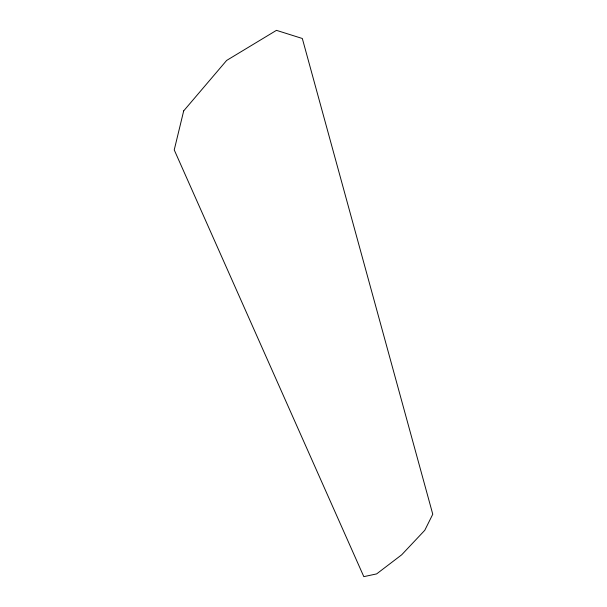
<?xml version="1.0" encoding="UTF-8"?>
<svg xmlns="http://www.w3.org/2000/svg" width="607" height="607" viewBox="0 0 607 607"><rect width="100%" height="100%" fill="white"/><g stroke="black" fill="none" stroke-linecap="round" stroke-linejoin="round"><path stroke-width="0.91" d="M183.693 110.876L174.232 149.914L363.821 576.65L376.628 573.903L401.697 554.798L424.771 530.306L432.768 514.243L302.324 38.491L276.458 30.35L226.639 60.442L183.693 110.876"/></g></svg>
